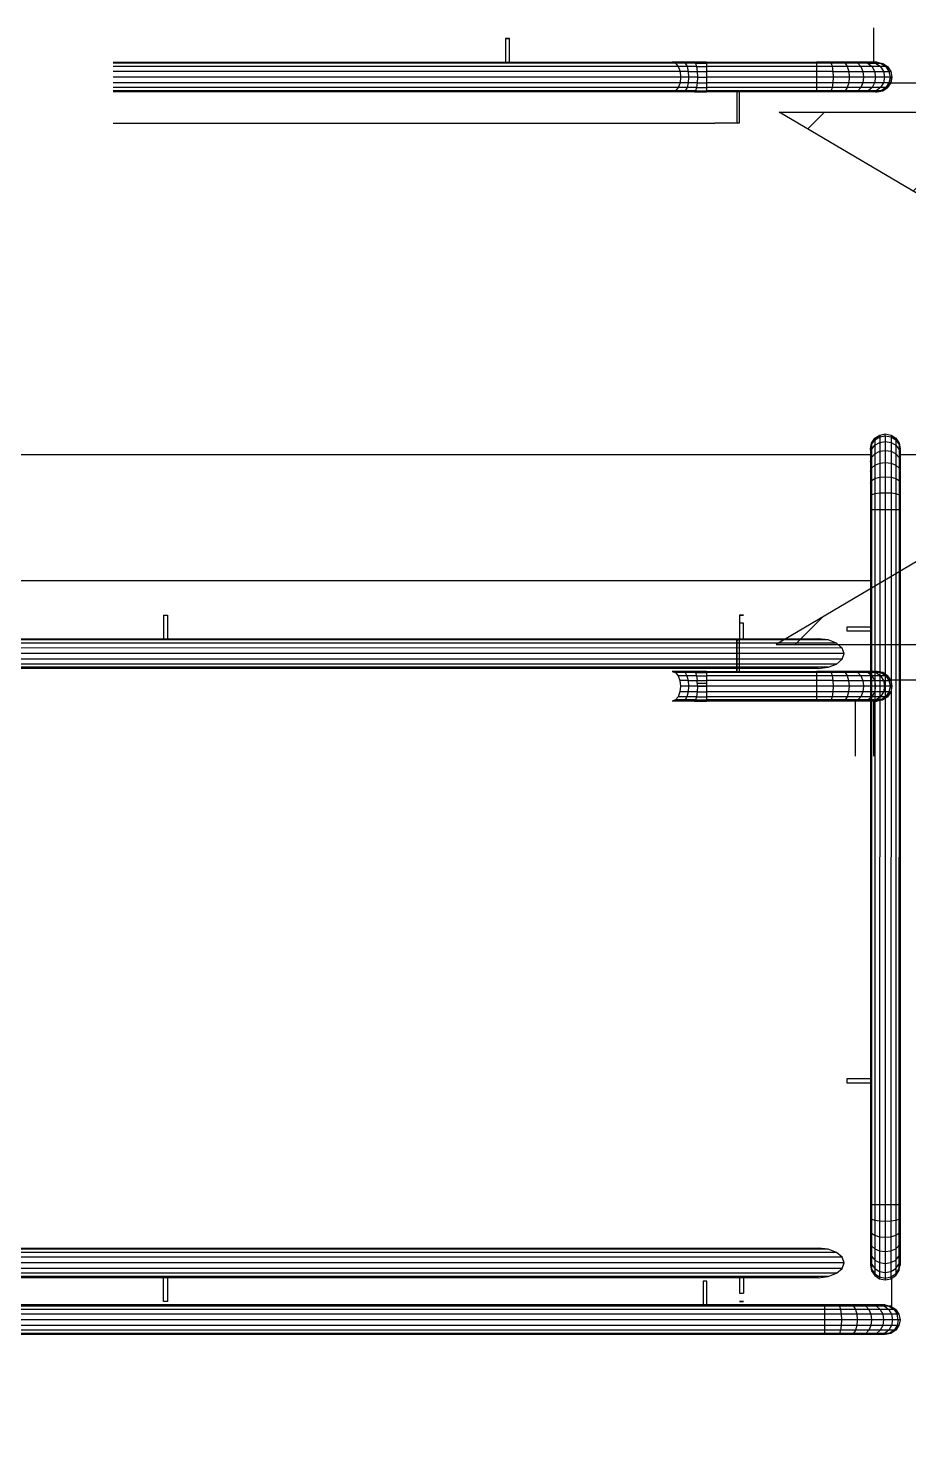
# Model space of a CAD drawing. Header units: metres. Extents: x 0 to 63075, y 0 to 44550.
# Drawn here: x 52391.1 to 52608.6, y 40815.5 to 41167.4 of the extents above; entities that cross this region are included whole.
import ezdxf

# ---------------------------------------------------------------- set-up
doc = ezdxf.new("R2010")
doc.units = ezdxf.units.M
doc.header["$LTSCALE"] = 75
for name, color, linetype in [('GSB', 7, 'Continuous'), ('ML6', 1, 'Continuous'), ('SDM', 7, 'Continuous'), ('SL1', 8, 'Continuous')]:
    doc.layers.add(name, color=color, linetype=linetype)
doc.styles.add('ROMANS', font='ROMANS.SHX')
doc.dimstyles.new('75___1-75', dxfattribs={"dimscale": 75, "dimtxt": 2.5, "dimasz": 2, "dimexe": 1.5, "dimexo": 1, "dimgap": 0.5, "dimtad": 1, "dimdec": 0, "dimzin": 12, "dimtxsty": 'ROMANS', "dimcen": 0, "dimclrd": 256, "dimclre": 256, "dimclrt": 3, "dimazin": 3, "dimtfac": 1, "dimtdec": 0, "dimtmove": 0, "dimatfit": 0, "dimfxl": 1, "dimlwd": -1, "dimlwe": -1, "dimarcsym": 0})
pattern_1 = [(44.99813, (326091.56, -9864.04), (-137.8813, 137.89033), [])]

# ---------------------------------------------------------------- blocks, each defined once
blk = doc.blocks.new('A$C6bae614f')
at = {"layer": 'SL1'}
h = blk.add_hatch(dxfattribs=at)
h.set_pattern_fill('_USER', color=256, scale=195, angle=44.9981, style=0, pattern_type=0)
h.set_pattern_definition(pattern_1)
h.paths.add_polyline_path([(364559.9, 48657.2), (364281, 48821.9), (364740.9, 48821.9), (364740.9, 48393.9)])
h = blk.add_hatch(dxfattribs=at)
h.set_pattern_fill('_USER', color=256, scale=195, angle=44.9981, style=0, pattern_type=0)
h.set_pattern_definition(pattern_1)
h.paths.add_polyline_path([(364554.5, 48110.6), (364275.6, 47945.9), (364735.4, 47945.8), (364735.5, 48373.8)])
for p, q in [((364436.5, 48904), (364436.5, 48960.7)), ((363830.3, 48943.1), (363830.3, 48904)), ((363836.6, 48943.1), (363830.3, 48943.1)), ((363830.3, 48943.1), (363836.6, 48943.1)), ((363836.6, 48904), (363836.6, 48943.1)), ((363184, 48904), (364104.8, 48904)), ((364110, 48902.2), (363184, 48902.2)), ((364114.5, 48896.9), (363184, 48896.9)), ((364117.5, 48889), (363184, 48889)), ((364122.3, 48904), (364104.8, 48904)), ((364104.8, 48904), (364110, 48902.2)), ((364125.9, 48902.2), (364110, 48902.2)), ((364110, 48902.2), (364114.5, 48896.9)), ((364114.5, 48896.9), (364117.5, 48889)), ((364129, 48896.9), (364114.5, 48896.9)), ((364131, 48889), (364117.5, 48889)), ((364117.5, 48889), (364118.5, 48879.6)), ((364141.3, 48904), (364122.3, 48904)), ((364122.3, 48904), (364125.9, 48902.2)), ((364143.2, 48902.2), (364125.9, 48902.2)), ((364125.9, 48902.2), (364129, 48896.9)), ((364129, 48896.9), (364131, 48889)), ((364144.7, 48896.9), (364129, 48896.9)), ((364131, 48889), (364145.8, 48889)), ((364131, 48889), (364131.7, 48879.6)), ((364161.1, 48904), (364141.3, 48904)), ((364141.3, 48904), (364143.2, 48902.2)), ((364143.2, 48902.2), (364144.7, 48896.9)), ((364143.2, 48902.2), (364161.1, 48902.2)), ((364144.7, 48896.9), (364145.8, 48889)), ((364144.7, 48896.9), (364161.1, 48896.9)), ((364145.8, 48889), (364146.1, 48879.6)), ((364145.8, 48889), (364161.1, 48889)), ((364161.1, 48904), (364342, 48904)), ((364161.1, 48904), (364161.1, 48902.2)), ((364342, 48902.2), (364161.1, 48902.2)), ((364161.1, 48902.2), (364161.1, 48896.9)), ((364342, 48896.9), (364161.1, 48896.9)), ((364161.1, 48896.9), (364161.1, 48889)), ((364161.1, 48889), (364161.1, 48879.6)), ((364342, 48889), (364161.1, 48889)), ((364364.3, 48904), (364342, 48904)), ((364342, 48904), (364342, 48902.2)), ((364366.3, 48902.2), (364342, 48902.2)), ((364342, 48902.2), (364342, 48896.9)), ((364368.1, 48896.9), (364342, 48896.9)), ((364342, 48896.9), (364342, 48889)), ((364342, 48889), (364342, 48879.6)), ((364369.3, 48889), (364342, 48889)), ((364385.4, 48904), (364364.3, 48904)), ((364364.3, 48904), (364366.3, 48902.2)), ((364389.5, 48902.2), (364366.3, 48902.2)), ((364366.3, 48902.2), (364368.1, 48896.9)), ((364368.1, 48896.9), (364369.3, 48889)), ((364392.9, 48896.9), (364368.1, 48896.9)), ((364369.3, 48889), (364395.2, 48888.9)), ((364369.3, 48889), (364369.7, 48879.6)), ((364404.4, 48904), (364385.4, 48904)), ((364385.4, 48904), (364389.5, 48902.2)), ((364410.2, 48902.2), (364389.5, 48902.2)), ((364389.5, 48902.2), (364392.9, 48896.9)), ((364415.1, 48896.9), (364392.9, 48896.9)), ((364392.9, 48896.9), (364395.2, 48888.9)), ((364395.2, 48888.9), (364418.4, 48888.9)), ((364395.2, 48888.9), (364396, 48879.6)), ((364404.4, 48904), (364410.2, 48902.2)), ((364420.2, 48904), (364404.4, 48904)), ((364427.5, 48902.1), (364410.2, 48902.2)), ((364410.2, 48902.2), (364415.1, 48896.9)), ((364415.1, 48896.9), (364418.4, 48888.9)), ((364433.7, 48896.9), (364415.1, 48896.9)), ((364418.4, 48888.9), (364419.6, 48879.6)), ((364418.4, 48888.9), (364437.8, 48888.9)), ((364432.1, 48904), (364420.2, 48904)), ((364420.2, 48904), (364427.5, 48902.1)), ((364440.5, 48902.1), (364427.5, 48902.1)), ((364427.5, 48902.1), (364433.7, 48896.9)), ((364432.1, 48904), (364440.5, 48902.1)), ((364439.5, 48904), (364432.1, 48904)), ((364447.7, 48896.9), (364433.7, 48896.9)), ((364433.7, 48896.9), (364437.8, 48888.9)), ((364437.8, 48888.9), (364452.4, 48888.9)), ((364437.8, 48888.9), (364439.3, 48879.6)), ((364439.5, 48904), (364448.6, 48902.1)), ((364442, 48904), (364439.5, 48904)), ((364448.6, 48902.1), (364440.5, 48902.1)), ((364440.5, 48902.1), (364447.7, 48896.9)), ((364442, 48904), (364451.4, 48902.1)), ((364456.3, 48896.9), (364447.7, 48896.9)), ((364447.7, 48896.9), (364452.4, 48888.9)), ((364448.6, 48902.1), (364451.4, 48902.1)), ((364448.6, 48902.1), (364456.3, 48896.9)), ((364451.4, 48902.1), (364459.3, 48896.9)), ((364452.4, 48888.9), (364454.1, 48879.6)), ((364452.4, 48888.9), (364461.5, 48888.9)), ((364456.3, 48896.9), (364459.3, 48896.9)), ((364456.3, 48896.9), (364461.5, 48888.9)), ((364459.3, 48896.9), (364464.6, 48888.9)), ((364461.5, 48888.9), (364464.6, 48888.9)), ((364461.5, 48888.9), (364463.3, 48879.6)), ((364464.6, 48888.9), (364466.4, 48879.6)), ((364118.5, 48879.6), (363184, 48879.7)), ((364117.5, 48870.3), (363184, 48870.3)), ((364114.5, 48862.4), (363184, 48862.4)), ((364114.5, 48862.4), (364110, 48857.1)), ((364117.5, 48870.3), (364114.5, 48862.4)), ((364129, 48862.4), (364114.5, 48862.4)), ((364118.5, 48879.6), (364117.5, 48870.3)), ((364131, 48870.3), (364117.5, 48870.3)), ((364131.7, 48879.6), (364118.5, 48879.6)), ((364129, 48862.4), (364125.9, 48857.1)), ((364131, 48870.3), (364129, 48862.4)), ((364144.7, 48862.4), (364129, 48862.4)), ((364131.7, 48879.6), (364131, 48870.3)), ((364145.8, 48870.3), (364131, 48870.3)), ((364146.1, 48879.6), (364131.7, 48879.6)), ((364144.7, 48862.4), (364143.2, 48857.1)), ((364145.8, 48870.3), (364144.7, 48862.4)), ((364144.7, 48862.4), (364161.1, 48862.4)), ((364146.1, 48879.6), (364145.8, 48870.3)), ((364145.8, 48870.3), (364161.1, 48870.3)), ((364146.1, 48879.6), (364161.1, 48879.6)), ((364161.1, 48879.6), (364161.1, 48870.3)), ((364342, 48879.6), (364161.1, 48879.6)), ((364342, 48870.3), (364161.1, 48870.3)), ((364161.1, 48870.3), (364161.1, 48862.4)), ((364342, 48862.4), (364161.1, 48862.4)), ((364161.1, 48862.4), (364161.1, 48857.1)), ((364342, 48879.6), (364342, 48870.3)), ((364369.7, 48879.6), (364342, 48879.6)), ((364369.3, 48870.3), (364342, 48870.3)), ((364342, 48870.3), (364342, 48862.4)), ((364368.1, 48862.4), (364342, 48862.4)), ((364342, 48862.4), (364342, 48857.1)), ((364368.1, 48862.4), (364366.3, 48857.1)), ((364369.3, 48870.3), (364368.1, 48862.4)), ((364392.9, 48862.4), (364368.1, 48862.4)), ((364369.7, 48879.6), (364369.3, 48870.3)), ((364395.2, 48870.3), (364369.3, 48870.3)), ((364396, 48879.6), (364369.7, 48879.6)), ((364392.9, 48862.4), (364389.5, 48857.1)), ((364395.2, 48870.3), (364392.9, 48862.4)), ((364415.1, 48862.4), (364392.9, 48862.4)), ((364396, 48879.6), (364395.2, 48870.3)), ((364418.4, 48870.3), (364395.2, 48870.3)), ((364419.6, 48879.6), (364396, 48879.6)), ((364415.1, 48862.4), (364410.2, 48857.1)), ((364418.4, 48870.3), (364415.1, 48862.4)), ((364433.7, 48862.4), (364415.1, 48862.4)), ((364419.6, 48879.6), (364418.4, 48870.3)), ((364437.8, 48870.3), (364418.4, 48870.3)), ((364439.3, 48879.6), (364419.6, 48879.6)), ((364433.7, 48862.4), (364427.5, 48857.1)), ((364437.8, 48870.3), (364433.7, 48862.4)), ((364447.7, 48862.4), (364433.7, 48862.4)), ((364439.3, 48879.6), (364437.8, 48870.3)), ((364452.4, 48870.3), (364437.8, 48870.3)), ((364454.1, 48879.6), (364439.3, 48879.6)), ((364447.7, 48862.4), (364440.5, 48857.1)), ((364452.4, 48870.3), (364447.7, 48862.4)), ((364456.3, 48862.3), (364447.7, 48862.4)), ((364456.3, 48862.3), (364448.6, 48857.1)), ((364451.4, 48857), (364459.3, 48862.3)), ((364459.3, 48862.3), (364451.4, 48857.1)), ((364454.1, 48879.6), (364452.4, 48870.3)), ((364461.5, 48870.3), (364452.4, 48870.3)), ((364463.3, 48879.6), (364454.1, 48879.6)), ((364461.5, 48870.3), (364456.3, 48862.3)), ((364456.3, 48862.3), (364459.3, 48862.3)), ((364464.6, 48870.3), (364459.3, 48862.3)), ((364459.3, 48862.3), (364464.6, 48870.2)), ((364459.3, 48862.3), (364459.3, 48862.3)), ((364463.3, 48879.6), (364461.5, 48870.3)), ((364461.5, 48870.3), (364464.6, 48870.3)), ((364463.3, 48879.6), (364466.4, 48879.6)), ((364509.9, 48869.6), (364464.2, 48869.6)), ((364466.4, 48879.6), (364464.6, 48870.3)), ((364464.6, 48870.2), (364466.4, 48879.5)), ((364464.6, 48870.2), (364464.6, 48870.3)), ((364466.4, 48879.5), (364466.4, 48879.6)), ((364110, 48857.1), (363184, 48857.1)), ((364104.8, 48855.2), (363184, 48855.2)), ((364110, 48857.1), (364104.8, 48855.2)), ((364122.3, 48855.2), (364104.8, 48855.2)), ((364125.9, 48857.1), (364110, 48857.1)), ((364125.9, 48857.1), (364122.3, 48855.2)), ((364141.3, 48855.2), (364122.3, 48855.2)), ((364143.2, 48857.1), (364125.9, 48857.1)), ((364143.2, 48857.1), (364141.3, 48855.2)), ((364141.3, 48855.2), (364161.1, 48855.2)), ((364143.2, 48857.1), (364161.1, 48857.1)), ((364161.1, 48857.1), (364161.1, 48855.2)), ((364342, 48857.1), (364161.1, 48857.1)), ((364342, 48855.2), (364161.1, 48855.2)), ((364211.2, 48855.2), (364211.2, 48803.6)), ((364211.2, 48855.2), (364211.2, 48803.6)), ((364214.9, 48855.2), (364214.9, 48803.6)), ((364366.3, 48857.1), (364342, 48857.1)), ((364342, 48857.1), (364342, 48855.2)), ((364364.3, 48855.2), (364342, 48855.2)), ((364366.3, 48857.1), (364364.3, 48855.2)), ((364385.4, 48855.2), (364364.3, 48855.2)), ((364389.5, 48857.1), (364366.3, 48857.1)), ((364389.5, 48857.1), (364385.4, 48855.2)), ((364404.4, 48855.2), (364385.4, 48855.2)), ((364410.2, 48857.1), (364389.5, 48857.1)), ((364410.2, 48857.1), (364404.4, 48855.2)), ((364420.2, 48855.2), (364404.4, 48855.2)), ((364427.5, 48857.1), (364410.2, 48857.1)), ((364427.5, 48857.1), (364420.2, 48855.2)), ((364432.1, 48855.2), (364420.2, 48855.2)), ((364440.5, 48857.1), (364427.5, 48857.1)), ((364440.5, 48857.1), (364432.1, 48855.2)), ((364439.5, 48855.2), (364432.1, 48855.2)), ((364448.6, 48857.1), (364439.5, 48855.2)), ((364439.5, 48855.2), (364442, 48855.2)), ((364448.6, 48857.1), (364440.5, 48857.1)), ((364441.6, 48855.2), (364442, 48855.1)), ((364451.4, 48857.1), (364442, 48855.2)), ((364442, 48855.1), (364451.4, 48857)), ((364442, 48855.1), (364442, 48855.2)), ((364448.6, 48857.1), (364451.4, 48857.1)), ((364451.4, 48857), (364451.4, 48857.1)), ((363184, 48803.6), (364174.6, 48803.6)), ((364214.9, 48803.6), (364174.6, 48803.6)), ((364431.1, 48268.1), (364433, 48277.4)), ((364431.1, 48265.6), (364433, 48274.7)), ((364433, 48277.4), (364432.9, 46915.2)), ((364433, 48277.4), (364438.3, 48285.3)), ((364433, 48274.7), (364438.3, 48282.4)), ((364433, 48266.6), (364438.3, 48273.7)), ((364438.3, 48285.3), (364438.2, 46910.3)), ((364438.3, 48285.3), (364446.2, 48290.6)), ((364438.3, 48282.4), (364446.2, 48287.5)), ((364438.3, 48273.7), (364446.2, 48278.5)), ((364446.2, 48290.6), (364446.1, 46902)), ((364446.2, 48290.6), (364455.5, 48292.5)), ((364446.2, 48287.5), (364455.5, 48289.3)), ((364446.2, 48278.5), (364455.5, 48280.1)), ((364455.5, 48292.5), (364464.9, 48290.6)), ((364455.5, 48289.3), (364455.5, 48292.5)), ((364455.5, 48289.3), (364464.9, 48287.5)), ((364455.5, 48289.3), (364455.5, 48280.1)), ((364455.5, 48280.1), (364455.5, 46912.5)), ((364455.5, 48280.1), (364464.9, 48278.5)), ((364464.9, 48290.6), (364464.8, 46902)), ((364464.9, 48290.6), (364472.8, 48285.3)), ((364464.9, 48287.5), (364472.8, 48282.4)), ((364464.9, 48278.5), (364472.8, 48273.7)), ((364472.8, 48285.3), (364472.7, 46907.3)), ((364472.8, 48285.3), (364478.1, 48277.4)), ((364472.8, 48282.4), (364478.1, 48274.7)), ((364472.8, 48273.7), (364478.1, 48266.6)), ((364478.1, 48277.4), (364478, 46915.2)), ((364478.1, 48277.4), (364479.9, 48268.1)), ((364478.1, 48274.7), (364479.9, 48265.6)), ((364431.1, 48258.1), (360855.3, 48258.2)), ((364431.1, 48268.1), (364431.1, 48265.6)), ((364431.1, 48258.2), (364433, 48266.6)), ((364431.1, 48265.6), (364431.1, 46924.6)), ((364431.1, 48246.3), (364433, 48253.6)), ((364433, 48253.6), (364438.3, 48259.7)), ((364438.3, 48259.7), (364446.2, 48263.9)), ((364446.2, 48263.9), (364455.5, 48265.3)), ((364455.5, 48265.3), (364464.9, 48263.9)), ((364464.9, 48263.9), (364472.8, 48259.7)), ((364472.8, 48259.7), (364478.1, 48253.5)), ((364478.1, 48266.6), (364479.9, 48258.2)), ((364478.1, 48253.5), (364479.9, 48246.2)), ((364479.9, 48265.6), (364479.9, 48268.1)), ((364479.9, 48265.6), (364479.9, 46924.6)), ((364523.4, 48258.1), (364479.9, 48258.1)), ((364431.1, 48230.4), (364433, 48236.2)), ((364433, 48236.2), (364438.3, 48241.2)), ((364438.3, 48241.2), (364446.2, 48244.5)), ((364446.2, 48244.5), (364455.5, 48245.6)), ((364455.5, 48245.6), (364464.9, 48244.5)), ((364464.9, 48244.5), (364472.8, 48241.2)), ((364472.8, 48241.2), (364478.1, 48236.2)), ((364478.1, 48236.2), (364479.9, 48230.4)), ((364431.1, 48211.5), (364433, 48215.5)), ((364433, 48215.5), (364438.3, 48218.9)), ((364438.3, 48218.9), (364446.2, 48221.2)), ((364446.2, 48221.2), (364455.5, 48222)), ((364455.5, 48222), (364464.9, 48221.2)), ((364464.9, 48221.2), (364472.8, 48218.9)), ((364472.8, 48218.9), (364478.1, 48215.5)), ((364478.1, 48215.5), (364479.9, 48211.5)), ((364431.1, 48190.3), (364433, 48192.4)), ((364433, 48192.4), (364438.3, 48194.2)), ((364438.3, 48194.2), (364446.2, 48195.3)), ((364446.2, 48195.3), (364455.5, 48195.7)), ((364455.5, 48195.7), (364464.9, 48195.3)), ((364464.9, 48195.3), (364472.8, 48194.2)), ((364472.8, 48194.2), (364478.1, 48192.4)), ((364478.1, 48192.4), (364479.9, 48190.3)), ((364431.1, 48168.1), (364479.9, 48168.1)), ((361070.5, 48051.2), (364431.1, 48051.1)), ((363267.2, 47994.3), (363267.2, 47955.2)), ((363267.2, 47994.3), (363273.5, 47994.3)), ((363273.5, 47994.3), (363273.5, 47955.2)), ((363273.5, 47994.3), (363273.5, 47994.3)), ((364221.9, 47994.3), (364215.5, 47994.3)), ((364215.5, 47994.3), (364221.9, 47994.3)), ((364215.5, 47994.3), (364215.5, 47955.2)), ((364221.9, 47994.3), (364221.9, 47994.3)), ((364221.9, 47980.8), (364215.5, 47980.8)), ((364221.9, 47955.2), (364221.9, 47980.8)), ((364431.1, 47974.4), (364392, 47974.4)), ((364392, 47974.4), (364392, 47968.1)), ((364392, 47968.1), (364431.1, 47968.1)), ((361096.3, 47955.3), (364345.1, 47955.2)), ((364361.4, 47953.4), (361101.6, 47953.5)), ((364375.3, 47948.1), (361106.1, 47948.2)), ((364211.2, 47953.6), (364211.2, 47901.5)), ((364211.2, 47953.6), (364214.8, 47953.6)), ((364211.2, 47901.5), (364211.2, 47953.6)), ((364214.8, 47953.6), (364214.8, 47901.5)), ((364361.4, 47953.4), (364345.1, 47955.2)), ((364375.3, 47948.1), (364361.4, 47953.4)), ((364384.5, 47940.1), (364375.3, 47948.1)), ((364384.5, 47940.1), (361109.2, 47940.3)), ((364384.5, 47921.5), (361109.2, 47921.6)), ((364387.8, 47930.8), (361110.2, 47930.9)), ((364375.3, 47913.6), (364384.5, 47921.5)), ((364387.8, 47930.8), (364384.5, 47940.1)), ((364384.5, 47921.5), (364387.8, 47930.8)), ((364345.1, 47906.4), (361096.3, 47906.5)), ((364361.4, 47908.3), (361101.6, 47908.4)), ((364375.3, 47913.6), (361106.1, 47913.7)), ((364122.2, 47901.6), (364104.7, 47901.6)), ((364104.7, 47901.6), (364110, 47899.7)), ((364125.9, 47899.7), (364110, 47899.7)), ((364110, 47899.7), (364114.5, 47894.4)), ((364141.3, 47901.6), (364122.2, 47901.6)), ((364122.2, 47901.6), (364125.9, 47899.7)), ((364143.1, 47899.7), (364125.9, 47899.7)), ((364125.9, 47899.7), (364128.9, 47894.4)), ((364161.1, 47901.6), (364141.3, 47901.6)), ((364141.3, 47901.6), (364143.1, 47899.7)), ((364143.1, 47899.7), (364144.7, 47894.4)), ((364143.1, 47899.7), (364161.1, 47899.7)), ((364161.1, 47901.6), (364342, 47901.5)), ((364161.1, 47901.6), (364161.1, 47899.7)), ((364342, 47899.7), (364161.1, 47899.7)), ((364161.1, 47899.7), (364161.1, 47894.4)), ((364364.2, 47901.5), (364342, 47901.5)), ((364342, 47901.5), (364342, 47899.7)), ((364366.3, 47899.7), (364342, 47899.7)), ((364342, 47899.7), (364342, 47894.4)), ((364345.1, 47906.4), (364361.4, 47908.3)), ((364361.4, 47908.3), (364375.3, 47913.6)), ((364385.4, 47901.5), (364364.2, 47901.5)), ((364364.2, 47901.5), (364366.3, 47899.7)), ((364389.4, 47899.7), (364366.3, 47899.7)), ((364366.3, 47899.7), (364368.1, 47894.4)), ((364404.3, 47901.5), (364385.4, 47901.5)), ((364385.4, 47901.5), (364389.4, 47899.7)), ((364410.2, 47899.7), (364389.4, 47899.7)), ((364389.4, 47899.7), (364392.9, 47894.4)), ((364404.3, 47901.5), (364410.2, 47899.7)), ((364420.2, 47901.5), (364404.3, 47901.5)), ((364427.5, 47899.7), (364410.2, 47899.7)), ((364410.2, 47899.7), (364415.1, 47894.4)), ((364432.1, 47901.5), (364420.2, 47901.5)), ((364420.2, 47901.5), (364427.5, 47899.7)), ((364440.5, 47899.7), (364427.5, 47899.7)), ((364427.5, 47899.7), (364433.7, 47894.4)), ((364432.1, 47901.5), (364440.5, 47899.7)), ((364439.5, 47901.5), (364432.1, 47901.5)), ((364439.5, 47901.5), (364448.6, 47899.7)), ((364442, 47901.5), (364439.5, 47901.5)), ((364448.6, 47899.7), (364440.5, 47899.7)), ((364440.5, 47899.7), (364447.6, 47894.4)), ((364442, 47901.6), (364441.6, 47901.5)), ((364451.3, 47899.8), (364442, 47901.6)), ((364442, 47901.5), (364442, 47901.6)), ((364442, 47901.5), (364451.3, 47899.7)), ((364448.6, 47899.7), (364451.3, 47899.7)), ((364448.6, 47899.7), (364456.3, 47894.4)), ((364459.2, 47894.5), (364451.3, 47899.8)), ((364451.3, 47899.8), (364451.3, 47899.7)), ((364451.3, 47899.7), (364459.2, 47894.4)), ((364114.5, 47894.4), (364117.4, 47886.5)), ((364128.9, 47894.4), (364114.5, 47894.4)), ((364131, 47886.5), (364117.4, 47886.5)), ((364117.4, 47886.5), (364118.5, 47877.1)), ((364118.5, 47877.1), (364117.4, 47867.8)), ((364131.7, 47877.1), (364118.5, 47877.1)), ((364128.9, 47894.4), (364131, 47886.5)), ((364144.7, 47894.4), (364128.9, 47894.4)), ((364131, 47886.5), (364145.7, 47886.5)), ((364131, 47886.5), (364131.7, 47877.1)), ((364131.7, 47877.1), (364131, 47867.8)), ((364146.1, 47877.1), (364131.7, 47877.1)), ((364144.7, 47894.4), (364145.7, 47886.5)), ((364144.7, 47894.4), (364161.1, 47894.4)), ((364146.1, 47877.1), (364145.7, 47886.5)), ((364145.7, 47886.5), (364161.1, 47886.5)), ((364146.1, 47877.1), (364145.7, 47867.8)), ((364145.9, 47882), (364161.1, 47882)), ((364146.1, 47877.2), (364161.1, 47877.2)), ((364161.1, 47877.1), (364146.1, 47877.1)), ((364342, 47894.4), (364161.1, 47894.4)), ((364161.1, 47894.4), (364161.1, 47886.5)), ((364161.1, 47886.5), (364161.1, 47877.1)), ((364342, 47886.5), (364161.1, 47886.5)), ((364161.1, 47877.1), (364161.1, 47867.8)), ((364342, 47877.1), (364161.1, 47877.1)), ((364368.1, 47894.4), (364342, 47894.4)), ((364342, 47894.4), (364342, 47886.5)), ((364342, 47886.5), (364342, 47877.1)), ((364369.2, 47886.5), (364342, 47886.5)), ((364342, 47877.1), (364342, 47867.8)), ((364369.7, 47877.1), (364342, 47877.1)), ((364368.1, 47894.4), (364369.2, 47886.5)), ((364392.9, 47894.4), (364368.1, 47894.4)), ((364369.2, 47886.5), (364395.1, 47886.5)), ((364369.2, 47886.5), (364369.7, 47877.1)), ((364369.7, 47877.1), (364369.2, 47867.8)), ((364396, 47877.1), (364369.7, 47877.1)), ((364415.1, 47894.4), (364392.9, 47894.4)), ((364392.9, 47894.4), (364395.1, 47886.5)), ((364396, 47877.1), (364395.1, 47867.8)), ((364395.1, 47886.5), (364418.4, 47886.5)), ((364395.1, 47886.5), (364396, 47877.1)), ((364419.5, 47877.1), (364396, 47877.1)), ((364415.1, 47894.4), (364418.4, 47886.5)), ((364433.7, 47894.4), (364415.1, 47894.4)), ((364418.4, 47886.5), (364419.5, 47877.1)), ((364418.4, 47886.5), (364437.8, 47886.5)), ((364419.5, 47877.1), (364418.4, 47867.8)), ((364439.2, 47877.1), (364419.5, 47877.1)), ((364447.6, 47894.4), (364433.7, 47894.4)), ((364433.7, 47894.4), (364437.8, 47886.5)), ((364437.8, 47886.5), (364452.4, 47886.5)), ((364437.8, 47886.5), (364439.2, 47877.1)), ((364439.2, 47877.1), (364437.8, 47867.8)), ((364454.1, 47877.1), (364439.2, 47877.1)), ((364456.3, 47894.4), (364447.6, 47894.4)), ((364447.6, 47894.4), (364452.4, 47886.5)), ((364452.4, 47886.5), (364454.1, 47877.1)), ((364452.4, 47886.5), (364461.5, 47886.5)), ((364454.1, 47877.1), (364452.4, 47867.8)), ((364463.3, 47877.1), (364454.1, 47877.1)), ((364456.3, 47894.4), (364459.2, 47894.4)), ((364456.3, 47894.4), (364461.5, 47886.5)), ((364464.5, 47886.6), (364459.2, 47894.5)), ((364459.2, 47894.5), (364459.2, 47894.4)), ((364459.2, 47894.4), (364464.5, 47886.5)), ((364461.5, 47886.5), (364464.5, 47886.5)), ((364461.5, 47886.5), (364463.3, 47877.1)), ((364463.3, 47877.1), (364461.5, 47867.8)), ((364463.3, 47877.1), (364466.4, 47877.1)), ((364463.9, 47887.5), (364510.1, 47887.5)), ((364466.4, 47877.2), (364464.5, 47886.6)), ((364464.5, 47886.6), (364464.5, 47886.5)), ((364464.5, 47886.5), (364466.4, 47877.1)), ((364466.4, 47877.1), (364464.5, 47867.8)), ((364466.4, 47877.2), (364466.4, 47877.1)), ((364110, 47854.6), (364104.7, 47852.8)), ((364122.2, 47852.8), (364104.7, 47852.8)), ((364114.5, 47859.9), (364110, 47854.6)), ((364125.9, 47854.6), (364110, 47854.6)), ((364117.4, 47867.8), (364114.5, 47859.9)), ((364128.9, 47859.9), (364114.5, 47859.9)), ((364131, 47867.8), (364117.4, 47867.8)), ((364125.9, 47854.6), (364122.2, 47852.8)), ((364141.3, 47852.8), (364122.2, 47852.8)), ((364128.9, 47859.9), (364125.9, 47854.6)), ((364143.1, 47854.6), (364125.9, 47854.6)), ((364131, 47867.8), (364128.9, 47859.9)), ((364144.7, 47859.9), (364128.9, 47859.9)), ((364145.7, 47867.8), (364131, 47867.8)), ((364143.1, 47854.6), (364141.3, 47852.8)), ((364141.3, 47852.8), (364161.1, 47852.8)), ((364144.7, 47859.9), (364143.1, 47854.6)), ((364143.1, 47854.6), (364161.1, 47854.6)), ((364145.7, 47867.8), (364144.7, 47859.9)), ((364144.7, 47859.9), (364161.1, 47859.9)), ((364145.7, 47867.8), (364161.1, 47867.8)), ((364342, 47867.8), (364161.1, 47867.8)), ((364161.1, 47867.8), (364161.1, 47859.9)), ((364342, 47859.9), (364161.1, 47859.9)), ((364161.1, 47859.9), (364161.1, 47854.6)), ((364161.1, 47854.6), (364161.1, 47852.8)), ((364342, 47854.6), (364161.1, 47854.6)), ((364342, 47852.7), (364161.1, 47852.8)), ((364369.2, 47867.8), (364342, 47867.8)), ((364342, 47867.8), (364342, 47859.9)), ((364368.1, 47859.9), (364342, 47859.9)), ((364342, 47859.9), (364342, 47854.6)), ((364366.3, 47854.6), (364342, 47854.6)), ((364342, 47854.6), (364342, 47852.7)), ((364364.2, 47852.7), (364342, 47852.7)), ((364366.3, 47854.6), (364364.2, 47852.7)), ((364385.4, 47852.7), (364364.2, 47852.7)), ((364368.1, 47859.9), (364366.3, 47854.6)), ((364389.4, 47854.6), (364366.3, 47854.6)), ((364369.2, 47867.8), (364368.1, 47859.9)), ((364392.9, 47859.9), (364368.1, 47859.9)), ((364395.1, 47867.8), (364369.2, 47867.8)), ((364389.4, 47854.6), (364385.4, 47852.7)), ((364404.3, 47852.7), (364385.4, 47852.7)), ((364392.9, 47859.9), (364389.4, 47854.6)), ((364410.2, 47854.6), (364389.4, 47854.6)), ((364395.1, 47867.8), (364392.9, 47859.9)), ((364415.1, 47859.9), (364392.9, 47859.9)), ((364418.4, 47867.8), (364395.1, 47867.8)), ((364410.2, 47854.6), (364404.3, 47852.7)), ((364420.2, 47852.7), (364404.3, 47852.7)), ((364405.8, 47852.7), (364405.8, 47762.3)), ((364415.1, 47859.9), (364410.2, 47854.6)), ((364427.5, 47854.6), (364410.2, 47854.6)), ((364418.4, 47867.8), (364415.1, 47859.9)), ((364433.7, 47859.9), (364415.1, 47859.9)), ((364437.8, 47867.8), (364418.4, 47867.8)), ((364427.5, 47854.6), (364420.2, 47852.7)), ((364432.1, 47852.7), (364420.2, 47852.7)), ((364433.7, 47859.9), (364427.5, 47854.6)), ((364440.5, 47854.6), (364427.5, 47854.6)), ((364440.5, 47854.6), (364432.1, 47852.7)), ((364439.5, 47852.7), (364432.1, 47852.7)), ((364437.8, 47867.8), (364433.7, 47859.9)), ((364447.6, 47859.9), (364433.7, 47859.9)), ((364436.5, 47762.3), (364436.5, 47852.7)), ((364452.4, 47867.8), (364437.8, 47867.8)), ((364448.6, 47854.6), (364439.5, 47852.7)), ((364439.5, 47852.7), (364442, 47852.7)), ((364447.6, 47859.9), (364440.5, 47854.6)), ((364448.6, 47854.6), (364440.5, 47854.6)), ((364451.3, 47854.6), (364442, 47852.7)), ((364452.4, 47867.8), (364447.6, 47859.9)), ((364456.3, 47859.9), (364447.6, 47859.9)), ((364456.3, 47859.9), (364448.6, 47854.6)), ((364448.6, 47854.6), (364451.3, 47854.6)), ((364459.2, 47859.9), (364451.3, 47854.6)), ((364461.5, 47867.8), (364452.4, 47867.8)), ((364461.5, 47867.8), (364456.3, 47859.9)), ((364456.3, 47859.9), (364459.2, 47859.9)), ((364464.5, 47867.8), (364459.2, 47859.9)), ((364461.5, 47867.8), (364464.5, 47867.8)), ((364392, 47230.9), (364392, 47224.6)), ((364431.1, 47230.9), (364392, 47230.9)), ((364392, 47224.6), (364431.1, 47224.6)), ((364431.1, 47024.6), (364479.9, 47024.6)), ((364431.1, 47002.3), (364432.9, 47000.2)), ((364432.9, 47000.2), (364438.2, 46998.5)), ((364438.2, 46998.5), (364446.1, 46997.3)), ((364446.1, 46997.3), (364455.5, 46996.9)), ((364455.5, 46996.9), (364464.8, 46997.3)), ((364464.8, 46997.3), (364472.7, 46998.5)), ((364472.7, 46998.5), (364478, 47000.2)), ((364478, 47000.2), (364479.9, 47002.3)), ((364431.1, 46981.2), (364432.9, 46977.1)), ((364431.1, 46962.2), (364432.9, 46956.4)), ((364432.9, 46977.1), (364438.2, 46973.7)), ((364438.2, 46973.7), (364446.1, 46971.4)), ((364446.1, 46971.4), (364455.5, 46970.6)), ((364455.5, 46970.6), (364464.8, 46971.4)), ((364464.8, 46971.4), (364472.7, 46973.7)), ((364472.7, 46973.7), (364478, 46977.1)), ((364478, 46977.1), (364479.9, 46981.2)), ((364478, 46956.4), (364479.9, 46962.2)), ((361096.2, 46952.8), (364345.1, 46952.7)), ((364361.4, 46950.9), (361101.6, 46951)), ((364375.2, 46945.6), (361106.1, 46945.7)), ((364384.5, 46937.7), (361109.1, 46937.8)), ((364361.4, 46950.9), (364345.1, 46952.7)), ((364375.2, 46945.6), (364361.4, 46950.9)), ((364384.5, 46937.7), (364375.2, 46945.6)), ((364387.7, 46928.3), (364384.5, 46937.7)), ((364431.1, 46946.4), (364432.9, 46939.1)), ((364432.9, 46956.4), (364438.2, 46951.5)), ((364432.9, 46939.1), (364438.2, 46932.9)), ((364438.2, 46951.5), (364446.1, 46948.2)), ((364446.1, 46948.2), (364455.5, 46947)), ((364455.5, 46947), (364464.8, 46948.2)), ((364464.8, 46948.2), (364472.7, 46951.5)), ((364472.7, 46951.5), (364478, 46956.4)), ((364472.7, 46932.9), (364478, 46939.1)), ((364478, 46939.1), (364479.9, 46946.4)), ((364384.5, 46919), (361109.1, 46919.1)), ((364387.7, 46928.3), (361110.2, 46928.4)), ((364375.2, 46911.1), (364384.5, 46919)), ((364384.5, 46919), (364387.7, 46928.3)), ((364431.1, 46934.5), (364432.9, 46926.1)), ((364431.1, 46927.1), (364432.9, 46918)), ((364431.1, 46924.6), (364432.9, 46915.2)), ((364432.9, 46926.1), (364438.2, 46918.9)), ((364432.9, 46918), (364438.2, 46910.3)), ((364432.9, 46915.2), (364438.2, 46907.3)), ((364438.2, 46932.9), (364446.1, 46928.8)), ((364438.2, 46918.9), (364446.1, 46914.2)), ((364446.1, 46928.8), (364455.5, 46927.3)), ((364446.1, 46914.2), (364455.5, 46912.5)), ((364455.5, 46927.3), (364464.8, 46928.8)), ((364455.5, 46912.5), (364464.8, 46914.2)), ((364464.8, 46928.8), (364472.7, 46932.9)), ((364464.8, 46914.2), (364472.7, 46918.9)), ((364472.7, 46918.9), (364478, 46926.1)), ((364472.7, 46910.3), (364478, 46918)), ((364472.7, 46907.3), (364478, 46915.2)), ((364478, 46926.1), (364479.9, 46934.5)), ((364478, 46918), (364479.9, 46927.1)), ((364478, 46915.2), (364479.9, 46924.6)), ((364345, 46903.9), (361096.2, 46904)), ((364361.4, 46905.8), (361101.6, 46905.9)), ((364375.2, 46911.1), (361106.1, 46911.2)), ((363267.1, 46864.9), (363267.1, 46904)), ((363273.5, 46904), (363273.5, 46864.9)), ((364155.5, 46898.1), (364155.5, 46859)), ((364161.8, 46898.1), (364155.5, 46898.1)), ((364161.8, 46859), (364161.8, 46898.1)), ((364215.5, 46903.9), (364215.5, 46878.4)), ((364221.8, 46903.9), (364221.8, 46878.4)), ((364345, 46903.9), (364361.4, 46905.8)), ((364361.4, 46905.8), (364375.2, 46911.1)), ((364438.2, 46910.3), (364446.1, 46905.1)), ((364438.2, 46910.3), (364438.2, 46907.3)), ((364438.2, 46907.3), (364446.1, 46902)), ((364446.1, 46905.1), (364455.5, 46903.3)), ((364446.1, 46902), (364455.5, 46900.2)), ((364455.5, 46912.5), (364455.5, 46900.2)), ((364455.5, 46903.3), (364464.8, 46905.1)), ((364455.5, 46900.2), (364464.8, 46902)), ((364464.8, 46905.1), (364472.7, 46910.3)), ((364464.8, 46902), (364472.7, 46907.3)), ((364465.5, 46902.5), (364465.5, 46856.7)), ((364215.5, 46878.4), (364221.8, 46878.4)), ((364478, 46843.9), (360883.4, 46844)), ((364472.7, 46851.8), (360888.7, 46851.9)), ((364464.8, 46857.1), (360896.6, 46857.2)), ((364455.5, 46859), (360906, 46859.1)), ((363267.1, 46864.9), (363267.1, 46864.9)), ((363273.5, 46864.9), (363267.1, 46864.9)), ((363273.5, 46864.9), (363273.5, 46864.9)), ((364215.5, 46864.8), (364215.5, 46864.8)), ((364221.8, 46864.8), (364215.5, 46864.8)), ((364215.5, 46864.8), (364221.8, 46864.8)), ((364221.8, 46864.8), (364221.8, 46864.8)), ((364355.5, 46859), (364355.5, 46825.2)), ((364377.7, 46859), (364379.8, 46857.1)), ((364379.8, 46857.1), (364381.6, 46851.8)), ((364381.6, 46851.8), (364382.7, 46843.9)), ((364382.7, 46843.9), (364383.2, 46834.6)), ((364398.9, 46859), (364402.9, 46857.1)), ((364402.9, 46857.1), (364406.3, 46851.8)), ((364406.3, 46851.8), (364408.6, 46843.9)), ((364408.6, 46843.9), (364409.4, 46834.6)), ((364417.8, 46859), (364423.6, 46857.1)), ((364423.6, 46857.1), (364428.6, 46851.8)), ((364428.6, 46851.8), (364431.9, 46843.9)), ((364431.9, 46843.9), (364433, 46834.6)), ((364433.7, 46859), (364441, 46857.1)), ((364441, 46857.1), (364447.1, 46851.8)), ((364445.6, 46859), (364454, 46857.1)), ((364447.1, 46851.8), (364451.3, 46843.9)), ((364451.3, 46843.9), (364452.7, 46834.6)), ((364453, 46859), (364462.1, 46857.1)), ((364454, 46857.1), (364461.1, 46851.8)), ((364455.5, 46859), (364464.8, 46857.1)), ((364461.1, 46851.8), (364465.9, 46843.9)), ((364462.1, 46857.1), (364469.8, 46851.8)), ((364464.8, 46857.1), (364472.7, 46851.8)), ((364465.9, 46843.9), (364467.5, 46834.6)), ((364469.8, 46851.8), (364474.9, 46843.9)), ((364472.7, 46851.8), (364478, 46843.9)), ((364476.8, 46834.6), (364474.9, 46843.9)), ((364478, 46843.9), (364479.9, 46834.6)), ((364479.9, 46834.6), (360881.6, 46834.7)), ((364478, 46825.2), (360883.4, 46825.3)), ((364355.5, 46825.2), (364355.5, 46817.3)), ((364382.7, 46825.2), (364381.6, 46817.3)), ((364383.2, 46834.6), (364382.7, 46825.2)), ((364408.6, 46825.2), (364406.3, 46817.3)), ((364409.4, 46834.6), (364408.6, 46825.2)), ((364431.9, 46825.2), (364428.6, 46817.3)), ((364433, 46834.6), (364431.9, 46825.2)), ((364451.3, 46825.2), (364447.1, 46817.3)), ((364452.7, 46834.6), (364451.3, 46825.2)), ((364465.9, 46825.2), (364461.1, 46817.3)), ((364467.5, 46834.6), (364465.9, 46825.2)), ((364474.9, 46825.2), (364469.8, 46817.3)), ((364478, 46825.2), (364472.7, 46817.3)), ((364476.8, 46834.6), (364474.9, 46825.2)), ((364479.9, 46834.6), (364478, 46825.2)), ((364472.7, 46817.3), (360888.7, 46817.4)), ((364464.8, 46812), (360896.6, 46812.1)), ((364455.5, 46810.2), (360906, 46810.3)), ((364355.5, 46817.3), (364355.5, 46810.2)), ((364379.8, 46812), (364377.7, 46810.2)), ((364381.6, 46817.3), (364379.8, 46812)), ((364402.9, 46812), (364398.9, 46810.2)), ((364406.3, 46817.3), (364402.9, 46812)), ((364423.6, 46812), (364417.8, 46810.2)), ((364428.6, 46817.3), (364423.6, 46812)), ((364441, 46812), (364433.7, 46810.2)), ((364447.1, 46817.3), (364441, 46812)), ((364454, 46812), (364445.6, 46810.2)), ((364462.1, 46812), (364453, 46810.2)), ((364461.1, 46817.3), (364454, 46812)), ((364464.8, 46812), (364455.5, 46810.2)), ((364469.8, 46817.3), (364462.1, 46812)), ((364472.7, 46817.3), (364464.8, 46812))]:
    blk.add_line(p, q, dxfattribs=at)
for points in [[(364559.9, 48657.2), (364281, 48821.9), (364740.9, 48821.9), (364740.9, 48393.9)], [(364554.5, 48110.6), (364275.6, 47945.9), (364735.4, 47945.8), (364735.5, 48373.8)]]:
    blk.add_lwpolyline(points, close=True, dxfattribs=at)
blk = doc.blocks.new('zw$15D4')
at = {"layer": 'ML6', "xscale": 0.2502808837766805, "yscale": 0.2502808837766805, "zscale": 0.2502808837766805}
blk.add_blockref('A$C6bae614f', (-85544.74, -3177.34), dxfattribs=at)

msp = doc.modelspace()

# ---------------------------------------------------------------- block references
at = {"layer": 'GSB', "xscale": 0.6000000000000068, "yscale": 0.6000000000000068, "zscale": 0.6000000000000068}
msp.add_blockref('zw$15D4', (49200, 35721.63), dxfattribs=at)

# ---------------------------------------------------------------- leaders
at = {"layer": 'SDM'}
msp.add_leader([(51608.33, 37812.06), (59453.13, 42438.72), (62243.43, 42438.72)], dimstyle='75___1-75', override={"dimtad": 0}, dxfattribs=at)

doc.saveas('drawing.dxf')
